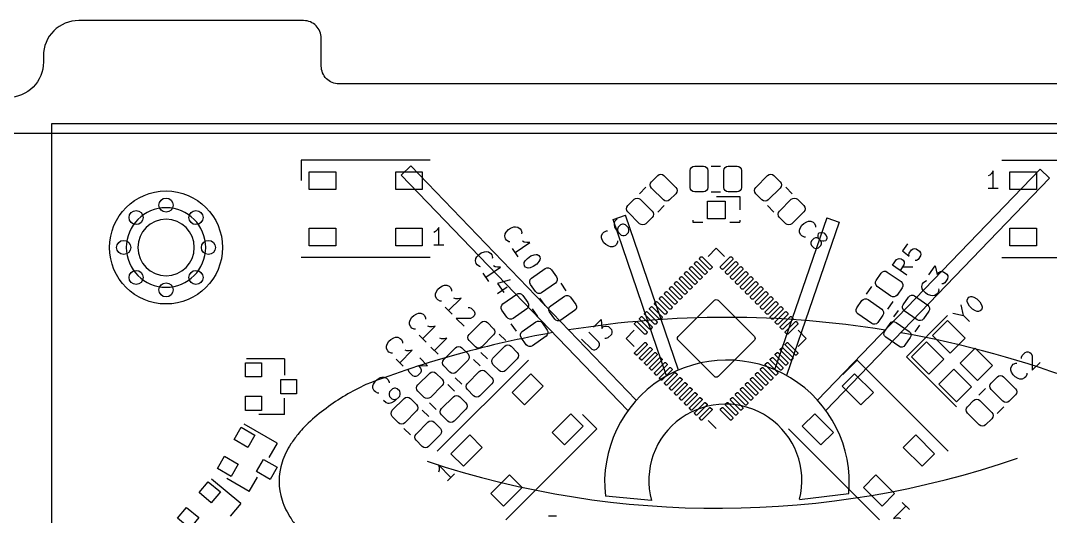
# Model space of a CAD drawing. Header units: millimetres. Extents: x -1 to 306, y -100 to 5.
# Drawn here: x 113 to 171.3, y -23.3 to 4.8 of the extents above; entities that cross this region are included whole.
import ezdxf

# ---------------------------------------------------------------- set-up
doc = ezdxf.new("R2010")
doc.units = ezdxf.units.MM
doc.header["$MEASUREMENT"] = 0
for name, color, linetype, lineweight in [('PCB', 5, 'Continuous', 25), ('Quasar', 2, 'Continuous', 25), ('Top Plate', 3, 'Continuous', 25)]:
    doc.layers.add(name, color=color, linetype=linetype, lineweight=lineweight)

msp = doc.modelspace()

# ---------------------------------------------------------------- linework, layer by layer
msp.add_lwpolyline([(218.397, 0.529), (193.603, 0.529, -0.414214), (191.603, 2.529), (191.603, 2.825, 0.414214), (189.603, 4.825), (180.4, 4.825, 0.414214), (179.4, 3.825), (179.4, 2.243, -0.414214), (178.4, 1.243), (131.039, 1.243, -0.414214), (130.039, 2.243), (130.039, 3.825, 0.414214), (129.039, 4.825), (116.297, 4.825, 0.414214), (114.297, 2.825), (114.297, 2.475, -0.414214), (112.297, 0.475)], format="xyb")
at = {"flags": 128}
msp.add_lwpolyline([(118.995, -8.025, 1), (123.495, -8.025, 1)], format="xyb", close=True, dxfattribs=at)
at = {"layer": 'PCB', "flags": 128}
for points in [[(301.628, -1.564), (25.799, -1.564)], [(136.205, -3.085), (128.905, -3.085)], [(128.905, -3.085), (128.905, -4.235)], [(150.945, -3.67), (150.964, -3.574), (151.018, -3.493), (151.099, -3.439), (151.195, -3.42), (151.695, -3.42), (151.791, -3.439), (151.872, -3.493), (151.926, -3.574), (151.945, -3.67), (151.945, -4.62), (151.926, -4.716), (151.872, -4.797), (151.791, -4.851), (151.695, -4.87), (151.195, -4.87), (151.099, -4.851), (151.018, -4.797), (150.964, -4.716), (150.945, -4.62), (150.945, -3.67)], [(152.134, -3.41), (152.656, -3.41)], [(152.845, -3.67), (152.864, -3.574), (152.918, -3.493), (152.999, -3.439), (153.095, -3.42), (153.595, -3.42), (153.691, -3.439), (153.772, -3.493), (153.826, -3.574), (153.845, -3.67), (153.845, -4.62), (153.826, -4.716), (153.772, -4.797), (153.691, -4.851), (153.595, -4.87), (153.095, -4.87), (152.999, -4.851), (152.918, -4.797), (152.864, -4.716), (152.845, -4.62), (152.845, -3.67)], [(168.605, -3.085), (175.905, -3.085)], [(130.855, -3.735), (130.855, -4.735), (129.355, -4.735), (129.355, -3.735), (130.855, -3.735)], [(135.755, -3.735), (135.755, -4.735), (134.255, -4.735), (134.255, -3.735), (135.755, -3.735)], [(150.126, -4.626), (150.18, -4.707), (150.199, -4.802), (150.18, -4.898), (150.126, -4.979), (149.773, -5.333), (149.692, -5.387), (149.596, -5.406), (149.5, -5.387), (149.419, -5.333), (148.747, -4.661), (148.693, -4.58), (148.674, -4.484), (148.693, -4.388), (148.747, -4.307), (149.101, -3.954), (149.182, -3.9), (149.278, -3.881), (149.373, -3.9), (149.454, -3.954), (150.126, -4.626)], [(155.326, -3.954), (155.407, -3.9), (155.502, -3.881), (155.598, -3.9), (155.679, -3.954), (156.033, -4.307), (156.087, -4.388), (156.106, -4.484), (156.087, -4.58), (156.033, -4.661), (155.361, -5.333), (155.28, -5.387), (155.184, -5.406), (155.088, -5.387), (155.007, -5.333), (154.654, -4.979), (154.6, -4.898), (154.581, -4.802), (154.6, -4.707), (154.654, -4.626), (155.326, -3.954)], [(168.105, -4.687), (168.105, -3.687), (168.01, -3.83), (167.915, -3.925), (167.819, -3.973)], [(169.055, -4.735), (169.055, -3.735), (170.555, -3.735), (170.555, -4.735), (169.055, -4.735)], [(148.43, -4.611), (148.061, -4.98)], [(156.35, -4.611), (156.719, -4.98)], [(148.783, -5.969), (148.837, -6.05), (148.856, -6.146), (148.837, -6.242), (148.783, -6.323), (148.429, -6.676), (148.348, -6.73), (148.252, -6.749), (148.157, -6.73), (148.076, -6.676), (147.404, -6.004), (147.35, -5.923), (147.331, -5.828), (147.35, -5.732), (147.404, -5.651), (147.757, -5.297), (147.838, -5.243), (147.934, -5.224), (148.03, -5.243), (148.111, -5.297), (148.783, -5.969)], [(152.134, -4.88), (152.656, -4.88)], [(152.425, -5.135), (153.755, -5.135)], [(153.755, -5.135), (153.755, -5.895)], [(156.669, -5.297), (156.75, -5.243), (156.846, -5.224), (156.942, -5.243), (157.023, -5.297), (157.376, -5.651), (157.43, -5.732), (157.449, -5.828), (157.43, -5.923), (157.376, -6.004), (156.704, -6.676), (156.623, -6.73), (156.528, -6.749), (156.432, -6.73), (156.351, -6.676), (155.997, -6.323), (155.943, -6.242), (155.924, -6.146), (155.943, -6.05), (155.997, -5.969), (156.669, -5.297)], [(168.391, -4.687), (167.819, -4.687)], [(149.469, -5.65), (149.1, -6.019)], [(151.925, -6.395), (151.925, -5.395), (152.925, -5.395), (152.925, -6.395), (151.925, -6.395)], [(155.311, -5.65), (155.68, -6.019)], [(146.796, -6.41), (146.661, -6.544), (146.628, -6.645), (146.628, -6.713), (146.661, -6.881), (146.762, -7.049), (147.032, -7.319), (147.133, -7.352), (147.2, -7.352), (147.301, -7.319), (147.436, -7.184), (147.469, -7.083), (147.469, -7.016), (147.436, -6.915), (147.267, -6.746), (147.166, -6.713), (147.099, -6.713), (146.998, -6.746), (146.863, -6.881), (146.83, -6.982), (146.83, -7.049), (146.863, -7.15)], [(130.855, -6.935), (130.855, -7.935), (129.355, -7.935), (129.355, -6.935), (130.855, -6.935)], [(135.755, -6.935), (135.755, -7.935), (134.255, -7.935), (134.255, -6.935), (135.755, -6.935)], [(136.705, -7.887), (136.705, -6.887), (136.61, -7.03), (136.515, -7.125), (136.419, -7.173)], [(140.724, -7.713), (140.657, -7.702), (140.536, -7.612), (140.482, -7.534), (140.439, -7.389), (140.462, -7.257), (140.513, -7.163), (140.642, -7.015), (140.759, -6.933), (140.942, -6.863), (141.047, -6.847), (141.18, -6.871), (141.301, -6.96), (141.356, -7.038), (141.399, -7.183), (141.387, -7.249)], [(151.095, -6.47), (151.095, -6.59)], [(151.095, -6.59), (151.665, -6.59)], [(153.185, -6.59), (153.755, -6.59)], [(153.755, -6.47), (153.755, -6.59)], [(157.475, -7.44), (157.407, -7.44), (157.273, -7.372), (157.205, -7.305), (157.138, -7.17), (157.138, -7.036), (157.172, -6.935), (157.273, -6.766), (157.374, -6.665), (157.542, -6.564), (157.643, -6.531), (157.778, -6.531), (157.912, -6.598), (157.98, -6.665), (158.047, -6.8), (158.047, -6.867)], [(169.055, -7.935), (169.055, -6.935), (170.555, -6.935), (170.555, -7.935), (169.055, -7.935)], [(146.83, -7.655), (146.83, -7.723), (146.762, -7.857), (146.695, -7.925), (146.56, -7.992), (146.426, -7.992), (146.325, -7.958), (146.156, -7.857), (146.055, -7.756), (145.954, -7.588), (145.921, -7.487), (145.921, -7.352), (145.988, -7.218), (146.055, -7.15), (146.19, -7.083), (146.257, -7.083)], [(158.215, -7.507), (158.182, -7.406), (158.182, -7.339), (158.215, -7.238), (158.249, -7.204), (158.35, -7.17), (158.417, -7.17), (158.518, -7.204), (158.653, -7.339), (158.687, -7.44), (158.687, -7.507), (158.653, -7.608), (158.619, -7.642), (158.518, -7.675), (158.451, -7.675), (158.35, -7.642), (158.215, -7.507), (158.114, -7.473), (158.047, -7.473), (157.946, -7.507), (157.811, -7.642), (157.778, -7.743), (157.778, -7.81), (157.811, -7.911), (157.946, -8.046), (158.047, -8.079), (158.114, -8.079), (158.215, -8.046), (158.35, -7.911), (158.384, -7.81), (158.384, -7.743), (158.35, -7.642)], [(136.991, -7.887), (136.419, -7.887)], [(141.192, -8.548), (140.864, -8.08)], [(141.028, -8.314), (141.847, -7.74), (141.676, -7.744), (141.543, -7.721), (141.449, -7.67)], [(152.415, -8.068), (151.955, -8.528)], [(152.875, -8.528), (152.415, -8.068)], [(163.25, -7.816), (162.977, -8.206), (163.339, -8.518), (163.328, -8.452), (163.343, -8.347), (163.48, -8.152), (163.574, -8.101), (163.64, -8.089), (163.745, -8.105), (163.94, -8.242), (163.991, -8.335), (164.003, -8.402), (163.987, -8.507), (163.85, -8.702), (163.757, -8.753), (163.69, -8.764)], [(136.205, -8.585), (128.905, -8.585)], [(139.064, -9.113), (138.997, -9.102), (138.876, -9.012), (138.822, -8.934), (138.779, -8.789), (138.802, -8.657), (138.853, -8.563), (138.982, -8.415), (139.099, -8.333), (139.282, -8.263), (139.387, -8.247), (139.52, -8.271), (139.641, -8.36), (139.696, -8.438), (139.739, -8.583), (139.727, -8.649)], [(142.366, -8.482), (142.421, -8.56), (142.436, -8.665), (142.425, -8.731), (142.374, -8.825), (142.245, -8.973), (142.05, -9.11), (141.867, -9.18), (141.762, -9.196), (141.695, -9.184), (141.602, -9.133), (141.547, -9.055), (141.531, -8.95), (141.543, -8.883), (141.594, -8.79), (141.723, -8.642), (141.918, -8.505), (142.101, -8.435), (142.206, -8.419), (142.273, -8.431), (142.366, -8.482)], [(152.097, -9.249), (152.081, -9.26), (152.061, -9.264), (152.042, -9.26), (152.026, -9.249), (151.478, -8.701), (151.467, -8.685), (151.463, -8.666), (151.467, -8.646), (151.478, -8.63), (151.549, -8.56), (151.565, -8.549), (151.584, -8.545), (151.603, -8.549), (151.62, -8.56), (152.168, -9.108), (152.178, -9.124), (152.182, -9.143), (152.178, -9.162), (152.168, -9.178), (152.097, -9.249)], [(152.804, -9.249), (152.788, -9.26), (152.769, -9.264), (152.749, -9.26), (152.733, -9.249), (152.662, -9.178), (152.652, -9.162), (152.648, -9.143), (152.652, -9.124), (152.662, -9.108), (153.21, -8.56), (153.227, -8.549), (153.246, -8.545), (153.265, -8.549), (153.281, -8.56), (153.352, -8.63), (153.363, -8.646), (153.367, -8.666), (153.363, -8.685), (153.352, -8.701), (152.804, -9.249)], [(163.222, -9.599), (162.403, -9.026), (162.622, -8.713), (162.715, -8.663), (162.782, -8.651), (162.887, -8.667), (163.004, -8.749), (163.055, -8.842), (163.066, -8.909), (163.051, -9.014), (162.832, -9.326)], [(168.605, -8.585), (175.905, -8.585)], [(139.368, -9.714), (140.187, -9.14), (140.016, -9.144), (139.883, -9.121), (139.789, -9.07)], [(142.523, -10.587), (142.433, -10.626), (142.336, -10.628), (142.245, -10.593), (142.175, -10.526), (141.888, -10.116), (141.848, -10.027), (141.846, -9.929), (141.882, -9.838), (141.949, -9.768), (142.727, -9.223), (142.817, -9.184), (142.914, -9.182), (143.005, -9.217), (143.075, -9.284), (143.362, -9.694), (143.402, -9.783), (143.404, -9.881), (143.368, -9.972), (143.301, -10.042), (142.523, -10.587)], [(151.531, -9.815), (151.515, -9.826), (151.496, -9.829), (151.477, -9.826), (151.46, -9.815), (150.912, -9.267), (150.902, -9.25), (150.898, -9.231), (150.902, -9.212), (150.912, -9.196), (150.983, -9.125), (150.999, -9.114), (151.018, -9.111), (151.038, -9.114), (151.054, -9.125), (151.602, -9.673), (151.613, -9.689), (151.616, -9.709), (151.613, -9.728), (151.602, -9.744), (151.531, -9.815)], [(151.814, -9.532), (151.798, -9.543), (151.779, -9.546), (151.759, -9.543), (151.743, -9.532), (151.195, -8.984), (151.184, -8.968), (151.181, -8.948), (151.184, -8.929), (151.195, -8.913), (151.266, -8.842), (151.282, -8.832), (151.301, -8.828), (151.32, -8.832), (151.337, -8.842), (151.885, -9.39), (151.896, -9.407), (151.899, -9.426), (151.896, -9.445), (151.885, -9.461), (151.814, -9.532)], [(153.087, -9.532), (153.071, -9.543), (153.051, -9.546), (153.032, -9.543), (153.016, -9.532), (152.945, -9.461), (152.934, -9.445), (152.931, -9.426), (152.934, -9.407), (152.945, -9.39), (153.493, -8.842), (153.51, -8.832), (153.529, -8.828), (153.548, -8.832), (153.564, -8.842), (153.635, -8.913), (153.646, -8.929), (153.649, -8.948), (153.646, -8.968), (153.635, -8.984), (153.087, -9.532)], [(153.37, -9.815), (153.353, -9.826), (153.334, -9.829), (153.315, -9.826), (153.299, -9.815), (153.228, -9.744), (153.217, -9.728), (153.214, -9.709), (153.217, -9.689), (153.228, -9.673), (153.776, -9.125), (153.792, -9.114), (153.812, -9.111), (153.831, -9.114), (153.847, -9.125), (153.918, -9.196), (153.928, -9.212), (153.932, -9.231), (153.928, -9.25), (153.918, -9.267), (153.37, -9.815)], [(163.55, -9.131), (162.969, -9.131)], [(164.462, -9.574), (164.817, -9.067), (164.938, -9.559), (165.02, -9.442), (165.114, -9.391), (165.18, -9.379), (165.285, -9.395), (165.48, -9.532), (165.531, -9.625), (165.543, -9.692), (165.527, -9.797), (165.363, -10.031), (165.269, -10.082), (165.203, -10.093)], [(139.532, -9.948), (139.204, -9.48)], [(140.745, -9.854), (140.024, -10.069), (140.379, -10.576)], [(150.965, -10.38), (150.949, -10.391), (150.93, -10.395), (150.911, -10.391), (150.895, -10.38), (150.347, -9.832), (150.336, -9.816), (150.332, -9.797), (150.336, -9.778), (150.347, -9.762), (150.417, -9.691), (150.434, -9.68), (150.453, -9.676), (150.472, -9.68), (150.488, -9.691), (151.036, -10.239), (151.047, -10.255), (151.051, -10.274), (151.047, -10.293), (151.036, -10.31), (150.965, -10.38)], [(151.248, -10.098), (151.232, -10.108), (151.213, -10.112), (151.194, -10.108), (151.178, -10.098), (150.63, -9.55), (150.619, -9.533), (150.615, -9.514), (150.619, -9.495), (150.63, -9.479), (150.7, -9.408), (150.716, -9.397), (150.736, -9.393), (150.755, -9.397), (150.771, -9.408), (151.319, -9.956), (151.33, -9.972), (151.334, -9.991), (151.33, -10.011), (151.319, -10.027), (151.248, -10.098)], [(153.652, -10.098), (153.636, -10.108), (153.617, -10.112), (153.598, -10.108), (153.582, -10.098), (153.511, -10.027), (153.5, -10.011), (153.496, -9.991), (153.5, -9.972), (153.511, -9.956), (154.059, -9.408), (154.075, -9.397), (154.094, -9.393), (154.114, -9.397), (154.13, -9.408), (154.2, -9.479), (154.211, -9.495), (154.215, -9.514), (154.211, -9.533), (154.2, -9.55), (153.652, -10.098)], [(153.935, -10.38), (153.919, -10.391), (153.9, -10.395), (153.881, -10.391), (153.865, -10.38), (153.794, -10.31), (153.783, -10.293), (153.779, -10.274), (153.783, -10.255), (153.794, -10.239), (154.342, -9.691), (154.358, -9.68), (154.377, -9.676), (154.396, -9.68), (154.413, -9.691), (154.483, -9.762), (154.494, -9.778), (154.498, -9.797), (154.494, -9.816), (154.483, -9.832), (153.935, -10.38)], [(162.886, -9.96), (162.953, -10.03), (162.989, -10.121), (162.986, -10.219), (162.947, -10.308), (162.66, -10.717), (162.59, -10.785), (162.499, -10.82), (162.401, -10.818), (162.312, -10.779), (161.534, -10.234), (161.467, -10.163), (161.431, -10.073), (161.433, -9.975), (161.473, -9.886), (161.759, -9.476), (161.83, -9.409), (161.921, -9.373), (162.018, -9.375), (162.108, -9.415), (162.886, -9.96)], [(165.012, -10.366), (165.024, -10.433), (164.981, -10.577), (164.926, -10.655), (164.805, -10.745), (164.673, -10.768), (164.567, -10.753), (164.384, -10.682), (164.267, -10.6), (164.138, -10.452), (164.087, -10.358), (164.064, -10.226), (164.107, -10.081), (164.162, -10.003), (164.283, -9.914), (164.349, -9.902)], [(136.848, -11.063), (136.781, -11.063), (136.646, -10.996), (136.579, -10.928), (136.511, -10.794), (136.511, -10.659), (136.545, -10.558), (136.646, -10.39), (136.747, -10.289), (136.915, -10.188), (137.016, -10.154), (137.151, -10.154), (137.286, -10.221), (137.353, -10.289), (137.42, -10.423), (137.42, -10.491)], [(140.57, -10.268), (140.024, -10.65)], [(143.922, -10.476), (143.622, -10.048)], [(150.4, -10.946), (150.384, -10.957), (150.364, -10.961), (150.345, -10.957), (150.329, -10.946), (149.781, -10.398), (149.77, -10.382), (149.766, -10.363), (149.77, -10.344), (149.781, -10.327), (149.852, -10.257), (149.868, -10.246), (149.887, -10.242), (149.906, -10.246), (149.922, -10.257), (150.47, -10.805), (150.481, -10.821), (150.485, -10.84), (150.481, -10.859), (150.47, -10.875), (150.4, -10.946)], [(150.683, -10.663), (150.666, -10.674), (150.647, -10.678), (150.628, -10.674), (150.612, -10.663), (150.064, -10.115), (150.053, -10.099), (150.049, -10.08), (150.053, -10.061), (150.064, -10.044), (150.135, -9.974), (150.151, -9.963), (150.17, -9.959), (150.189, -9.963), (150.205, -9.974), (150.753, -10.522), (150.764, -10.538), (150.768, -10.557), (150.764, -10.576), (150.753, -10.592), (150.683, -10.663)], [(154.218, -10.663), (154.202, -10.674), (154.183, -10.678), (154.164, -10.674), (154.147, -10.663), (154.077, -10.592), (154.066, -10.576), (154.062, -10.557), (154.066, -10.538), (154.077, -10.522), (154.625, -9.974), (154.641, -9.963), (154.66, -9.959), (154.679, -9.963), (154.695, -9.974), (154.766, -10.044), (154.777, -10.061), (154.781, -10.08), (154.777, -10.099), (154.766, -10.115), (154.218, -10.663)], [(154.501, -10.946), (154.485, -10.957), (154.466, -10.961), (154.446, -10.957), (154.43, -10.946), (154.36, -10.875), (154.349, -10.859), (154.345, -10.84), (154.349, -10.821), (154.36, -10.805), (154.908, -10.257), (154.924, -10.246), (154.943, -10.242), (154.962, -10.246), (154.978, -10.257), (155.049, -10.327), (155.06, -10.344), (155.064, -10.363), (155.06, -10.382), (155.049, -10.398), (154.501, -10.946)], [(161.213, -10.239), (160.913, -10.667)], [(137.252, -11.602), (137.959, -10.895), (137.791, -10.928), (137.656, -10.928), (137.555, -10.895)], [(140.908, -12.039), (140.819, -12.078), (140.721, -12.08), (140.63, -12.045), (140.56, -11.977), (140.273, -11.568), (140.234, -11.479), (140.231, -11.381), (140.267, -11.29), (140.334, -11.22), (141.112, -10.675), (141.202, -10.635), (141.299, -10.633), (141.39, -10.669), (141.461, -10.736), (141.747, -11.146), (141.787, -11.235), (141.789, -11.333), (141.753, -11.423), (141.686, -11.494), (140.908, -12.039)], [(142.718, -11.319), (142.418, -10.891)], [(143.612, -12.143), (143.523, -12.183), (143.426, -12.185), (143.335, -12.149), (143.264, -12.082), (142.978, -11.672), (142.938, -11.583), (142.936, -11.486), (142.971, -11.395), (143.039, -11.324), (143.817, -10.779), (143.906, -10.74), (144.004, -10.738), (144.095, -10.773), (144.165, -10.841), (144.452, -11.25), (144.491, -11.34), (144.493, -11.437), (144.458, -11.528), (144.391, -11.599), (143.612, -12.143)], [(149.834, -11.512), (149.818, -11.523), (149.799, -11.526), (149.78, -11.523), (149.763, -11.512), (149.215, -10.964), (149.205, -10.948), (149.201, -10.928), (149.205, -10.909), (149.215, -10.893), (149.286, -10.822), (149.302, -10.811), (149.321, -10.808), (149.341, -10.811), (149.357, -10.822), (149.905, -11.37), (149.916, -11.387), (149.919, -11.406), (149.916, -11.425), (149.905, -11.441), (149.834, -11.512)], [(150.117, -11.229), (150.101, -11.24), (150.082, -11.244), (150.062, -11.24), (150.046, -11.229), (149.498, -10.681), (149.487, -10.665), (149.484, -10.646), (149.487, -10.626), (149.498, -10.61), (149.569, -10.539), (149.585, -10.529), (149.604, -10.525), (149.623, -10.529), (149.64, -10.539), (150.188, -11.087), (150.198, -11.104), (150.202, -11.123), (150.198, -11.142), (150.188, -11.158), (150.117, -11.229)], [(152.517, -15.334), (152.47, -15.366), (152.415, -15.377), (152.36, -15.366), (152.313, -15.334), (150.254, -13.275), (150.223, -13.229), (150.212, -13.173), (150.223, -13.118), (150.254, -13.072), (152.313, -11.013), (152.36, -10.981), (152.415, -10.97), (152.47, -10.981), (152.517, -11.013), (154.576, -13.072), (154.607, -13.118), (154.618, -13.173), (154.607, -13.229), (154.576, -13.275), (152.517, -15.334)], [(154.784, -11.229), (154.768, -11.24), (154.748, -11.244), (154.729, -11.24), (154.713, -11.229), (154.642, -11.158), (154.632, -11.142), (154.628, -11.123), (154.632, -11.104), (154.642, -11.087), (155.19, -10.539), (155.207, -10.529), (155.226, -10.525), (155.245, -10.529), (155.261, -10.539), (155.332, -10.61), (155.343, -10.626), (155.346, -10.646), (155.343, -10.665), (155.332, -10.681), (154.784, -11.229)], [(155.067, -11.512), (155.05, -11.523), (155.031, -11.526), (155.012, -11.523), (154.996, -11.512), (154.925, -11.441), (154.914, -11.425), (154.911, -11.406), (154.914, -11.387), (154.925, -11.37), (155.473, -10.822), (155.489, -10.811), (155.509, -10.808), (155.528, -10.811), (155.544, -10.822), (155.615, -10.893), (155.625, -10.909), (155.629, -10.928), (155.625, -10.948), (155.615, -10.964), (155.067, -11.512)], [(161.796, -11.516), (161.863, -11.587), (161.899, -11.677), (161.897, -11.775), (161.857, -11.864), (161.571, -12.274), (161.5, -12.341), (161.409, -12.377), (161.312, -12.375), (161.222, -12.335), (160.444, -11.79), (160.377, -11.72), (160.341, -11.629), (160.344, -11.531), (160.383, -11.442), (160.67, -11.033), (160.74, -10.965), (160.831, -10.93), (160.929, -10.932), (161.018, -10.971), (161.796, -11.516)], [(162.417, -11.083), (162.117, -11.511)], [(163.069, -11.612), (163.002, -11.541), (162.966, -11.45), (162.969, -11.353), (163.008, -11.264), (163.309, -10.834), (163.379, -10.766), (163.47, -10.731), (163.568, -10.733), (163.657, -10.772), (164.394, -11.288), (164.462, -11.359), (164.497, -11.45), (164.495, -11.547), (164.456, -11.637), (164.155, -12.067), (164.084, -12.134), (163.993, -12.169), (163.896, -12.167), (163.806, -12.128), (163.069, -11.612)], [(166.667, -10.908), (166.734, -10.841), (166.836, -10.807), (166.903, -10.807), (167.004, -10.841), (167.172, -10.942), (167.341, -11.11), (167.442, -11.279), (167.475, -11.38), (167.475, -11.447), (167.442, -11.548), (167.374, -11.616), (167.273, -11.649), (167.206, -11.649), (167.105, -11.616), (166.937, -11.514), (166.768, -11.346), (166.667, -11.178), (166.633, -11.077), (166.633, -11.009), (166.667, -10.908)], [(137.454, -11.804), (137.05, -11.4)], [(138.363, -11.433), (138.43, -11.433), (138.531, -11.467), (138.7, -11.635), (138.734, -11.736), (138.734, -11.804), (138.7, -11.905), (138.632, -11.972), (138.498, -12.039), (137.69, -12.039), (138.127, -12.477)], [(142.307, -11.927), (142.007, -11.499)], [(148.986, -12.36), (148.969, -12.371), (148.95, -12.375), (148.931, -12.371), (148.915, -12.36), (148.367, -11.812), (148.356, -11.796), (148.352, -11.777), (148.356, -11.758), (148.367, -11.742), (148.438, -11.671), (148.454, -11.66), (148.473, -11.656), (148.492, -11.66), (148.508, -11.671), (149.056, -12.219), (149.067, -12.235), (149.071, -12.254), (149.067, -12.273), (149.056, -12.29), (148.986, -12.36)], [(149.268, -12.077), (149.252, -12.088), (149.233, -12.092), (149.214, -12.088), (149.198, -12.077), (148.65, -11.529), (148.639, -11.513), (148.635, -11.494), (148.639, -11.475), (148.65, -11.459), (148.72, -11.388), (148.737, -11.377), (148.756, -11.373), (148.775, -11.377), (148.791, -11.388), (149.339, -11.936), (149.35, -11.952), (149.354, -11.971), (149.35, -11.99), (149.339, -12.007), (149.268, -12.077)], [(149.551, -11.795), (149.535, -11.805), (149.516, -11.809), (149.497, -11.805), (149.481, -11.795), (148.932, -11.247), (148.922, -11.23), (148.918, -11.211), (148.922, -11.192), (148.932, -11.176), (149.003, -11.105), (149.019, -11.094), (149.039, -11.091), (149.058, -11.094), (149.074, -11.105), (149.622, -11.653), (149.633, -11.669), (149.637, -11.689), (149.633, -11.708), (149.622, -11.724), (149.551, -11.795)], [(155.349, -11.795), (155.333, -11.805), (155.314, -11.809), (155.295, -11.805), (155.279, -11.795), (155.208, -11.724), (155.197, -11.708), (155.193, -11.689), (155.197, -11.669), (155.208, -11.653), (155.756, -11.105), (155.772, -11.094), (155.791, -11.091), (155.811, -11.094), (155.827, -11.105), (155.898, -11.176), (155.908, -11.192), (155.912, -11.211), (155.908, -11.23), (155.898, -11.247), (155.349, -11.795)], [(155.632, -12.077), (155.616, -12.088), (155.597, -12.092), (155.578, -12.088), (155.562, -12.077), (155.491, -12.007), (155.48, -11.99), (155.476, -11.971), (155.48, -11.952), (155.491, -11.936), (156.039, -11.388), (156.055, -11.377), (156.074, -11.373), (156.093, -11.377), (156.11, -11.388), (156.18, -11.459), (156.191, -11.475), (156.195, -11.494), (156.191, -11.513), (156.18, -11.529), (155.632, -12.077)], [(155.915, -12.36), (155.899, -12.371), (155.88, -12.375), (155.861, -12.371), (155.844, -12.36), (155.774, -12.29), (155.763, -12.273), (155.759, -12.254), (155.763, -12.235), (155.774, -12.219), (156.322, -11.671), (156.338, -11.66), (156.357, -11.656), (156.376, -11.66), (156.392, -11.671), (156.463, -11.742), (156.474, -11.758), (156.478, -11.777), (156.474, -11.796), (156.463, -11.812), (155.915, -12.36)], [(162.476, -11.962), (162.737, -11.59)], [(165.825, -11.75), (166.431, -11.885), (166.297, -11.279)], [(135.378, -12.653), (135.311, -12.653), (135.176, -12.586), (135.109, -12.518), (135.041, -12.384), (135.041, -12.249), (135.075, -12.148), (135.176, -11.98), (135.277, -11.879), (135.445, -11.778), (135.546, -11.744), (135.681, -11.744), (135.816, -11.811), (135.883, -11.879), (135.95, -12.013), (135.95, -12.081)], [(139.131, -13.653), (139.05, -13.707), (138.954, -13.726), (138.858, -13.707), (138.777, -13.653), (138.424, -13.299), (138.37, -13.218), (138.351, -13.122), (138.37, -13.027), (138.424, -12.946), (139.096, -12.274), (139.177, -12.22), (139.272, -12.201), (139.368, -12.22), (139.449, -12.274), (139.803, -12.627), (139.857, -12.708), (139.876, -12.804), (139.857, -12.9), (139.803, -12.981), (139.131, -13.653)], [(141.998, -13.595), (141.908, -13.635), (141.811, -13.637), (141.72, -13.601), (141.649, -13.534), (141.363, -13.124), (141.323, -13.035), (141.321, -12.937), (141.357, -12.847), (141.424, -12.776), (142.202, -12.231), (142.291, -12.192), (142.389, -12.19), (142.48, -12.225), (142.55, -12.293), (142.837, -12.702), (142.876, -12.791), (142.879, -12.889), (142.843, -12.98), (142.776, -13.05), (141.998, -13.595)], [(145.462, -12.543), (145.9, -12.105), (145.934, -12.61), (146.035, -12.509), (146.136, -12.476), (146.203, -12.476), (146.304, -12.509), (146.473, -12.678), (146.506, -12.779), (146.506, -12.846), (146.473, -12.947), (146.271, -13.149), (146.17, -13.183), (146.102, -13.183)], [(148.42, -12.926), (148.404, -12.937), (148.384, -12.941), (148.365, -12.937), (148.349, -12.926), (147.801, -12.378), (147.79, -12.362), (147.786, -12.343), (147.79, -12.323), (147.801, -12.307), (147.872, -12.237), (147.888, -12.226), (147.907, -12.222), (147.926, -12.226), (147.943, -12.237), (148.491, -12.785), (148.501, -12.801), (148.505, -12.82), (148.501, -12.839), (148.491, -12.855), (148.42, -12.926)], [(148.703, -12.643), (148.686, -12.654), (148.667, -12.658), (148.648, -12.654), (148.632, -12.643), (148.084, -12.095), (148.073, -12.079), (148.069, -12.06), (148.073, -12.041), (148.084, -12.024), (148.155, -11.954), (148.171, -11.943), (148.19, -11.939), (148.209, -11.943), (148.225, -11.954), (148.773, -12.502), (148.784, -12.518), (148.788, -12.537), (148.784, -12.556), (148.773, -12.572), (148.703, -12.643)], [(156.198, -12.643), (156.182, -12.654), (156.163, -12.658), (156.144, -12.654), (156.127, -12.643), (156.057, -12.572), (156.046, -12.556), (156.042, -12.537), (156.046, -12.518), (156.057, -12.502), (156.605, -11.954), (156.621, -11.943), (156.64, -11.939), (156.659, -11.943), (156.675, -11.954), (156.746, -12.024), (156.757, -12.041), (156.761, -12.06), (156.757, -12.079), (156.746, -12.095), (156.198, -12.643)], [(156.481, -12.926), (156.465, -12.937), (156.446, -12.941), (156.426, -12.937), (156.41, -12.926), (156.339, -12.855), (156.329, -12.839), (156.325, -12.82), (156.329, -12.801), (156.339, -12.785), (156.887, -12.237), (156.904, -12.226), (156.923, -12.222), (156.942, -12.226), (156.958, -12.237), (157.029, -12.307), (157.04, -12.323), (157.044, -12.343), (157.04, -12.362), (157.029, -12.378), (156.481, -12.926)], [(162.022, -13.107), (161.955, -13.036), (161.92, -12.945), (161.922, -12.848), (161.961, -12.759), (162.262, -12.328), (162.333, -12.261), (162.424, -12.226), (162.521, -12.228), (162.61, -12.267), (163.348, -12.783), (163.415, -12.854), (163.45, -12.945), (163.448, -13.042), (163.409, -13.131), (163.108, -13.562), (163.037, -13.629), (162.946, -13.664), (162.849, -13.662), (162.76, -13.623), (162.022, -13.107)], [(165.524, -11.883), (163.191, -14.216)], [(164.676, -13.014), (165.524, -12.166), (166.514, -13.156), (165.666, -14.004), (164.676, -13.014)], [(166.431, -11.885), (166.768, -12.222)], [(135.782, -13.192), (136.489, -12.485), (136.321, -12.518), (136.186, -12.518), (136.085, -12.485)], [(141.103, -12.771), (140.803, -12.343)], [(144.789, -13.217), (145.361, -13.789), (145.462, -13.823), (145.53, -13.823), (145.631, -13.789), (145.766, -13.654), (145.799, -13.553), (145.799, -13.486), (145.766, -13.385), (145.193, -12.812)], [(147.31, -13.173), (147.769, -12.714)], [(157.061, -12.714), (157.52, -13.173)], [(163.68, -12.805), (163.941, -12.433)], [(134.078, -14.013), (134.011, -14.013), (133.876, -13.946), (133.809, -13.878), (133.741, -13.744), (133.741, -13.609), (133.775, -13.508), (133.876, -13.34), (133.977, -13.239), (134.145, -13.138), (134.246, -13.104), (134.381, -13.104), (134.516, -13.171), (134.583, -13.239), (134.65, -13.373), (134.65, -13.441)], [(135.984, -13.394), (135.58, -12.99)], [(136.455, -13.865), (137.162, -13.158), (136.994, -13.192), (136.859, -13.192), (136.758, -13.158)], [(140.489, -13.3), (140.12, -12.931)], [(147.769, -13.633), (147.31, -13.173)], [(147.943, -14.11), (147.926, -14.121), (147.907, -14.125), (147.888, -14.121), (147.872, -14.11), (147.801, -14.04), (147.79, -14.023), (147.786, -14.004), (147.79, -13.985), (147.801, -13.969), (148.349, -13.421), (148.365, -13.41), (148.384, -13.406), (148.404, -13.41), (148.42, -13.421), (148.491, -13.492), (148.501, -13.508), (148.505, -13.527), (148.501, -13.546), (148.491, -13.562), (147.943, -14.11)], [(156.958, -14.11), (156.942, -14.121), (156.923, -14.125), (156.904, -14.121), (156.887, -14.11), (156.339, -13.562), (156.329, -13.546), (156.325, -13.527), (156.329, -13.508), (156.339, -13.492), (156.41, -13.421), (156.426, -13.41), (156.446, -13.406), (156.465, -13.41), (156.481, -13.421), (157.029, -13.969), (157.04, -13.985), (157.044, -14.004), (157.04, -14.023), (157.029, -14.04), (156.958, -14.11)], [(157.52, -13.173), (157.061, -13.633)], [(163.474, -14.216), (164.322, -13.368), (165.312, -14.358), (164.464, -15.206), (163.474, -14.216)], [(134.482, -14.552), (135.189, -13.845), (135.021, -13.878), (134.886, -13.878), (134.785, -13.845)], [(136.657, -14.067), (136.253, -13.663)], [(137.681, -15.083), (137.6, -15.137), (137.504, -15.156), (137.408, -15.137), (137.327, -15.083), (136.974, -14.729), (136.92, -14.648), (136.901, -14.552), (136.92, -14.457), (136.974, -14.376), (137.646, -13.704), (137.727, -13.65), (137.822, -13.631), (137.918, -13.65), (137.999, -13.704), (138.353, -14.057), (138.407, -14.138), (138.426, -14.234), (138.407, -14.33), (138.353, -14.411), (137.681, -15.083)], [(139.45, -14.339), (139.081, -13.97)], [(140.474, -14.996), (140.393, -15.05), (140.298, -15.069), (140.202, -15.05), (140.121, -14.996), (139.767, -14.643), (139.713, -14.562), (139.694, -14.466), (139.713, -14.37), (139.767, -14.289), (140.439, -13.617), (140.52, -13.563), (140.616, -13.544), (140.712, -13.563), (140.793, -13.617), (141.146, -13.971), (141.2, -14.052), (141.219, -14.148), (141.2, -14.243), (141.146, -14.324), (140.474, -14.996)], [(148.225, -14.393), (148.209, -14.404), (148.19, -14.408), (148.171, -14.404), (148.155, -14.393), (148.084, -14.322), (148.073, -14.306), (148.069, -14.287), (148.073, -14.268), (148.084, -14.252), (148.632, -13.704), (148.648, -13.693), (148.667, -13.689), (148.686, -13.693), (148.703, -13.704), (148.773, -13.774), (148.784, -13.791), (148.788, -13.81), (148.784, -13.829), (148.773, -13.845), (148.225, -14.393)], [(148.508, -14.676), (148.492, -14.687), (148.473, -14.691), (148.454, -14.687), (148.438, -14.676), (148.367, -14.605), (148.356, -14.589), (148.352, -14.57), (148.356, -14.551), (148.367, -14.535), (148.915, -13.987), (148.931, -13.976), (148.95, -13.972), (148.969, -13.976), (148.986, -13.987), (149.056, -14.057), (149.067, -14.074), (149.071, -14.093), (149.067, -14.112), (149.056, -14.128), (148.508, -14.676)], [(156.392, -14.676), (156.376, -14.687), (156.357, -14.691), (156.338, -14.687), (156.322, -14.676), (155.774, -14.128), (155.763, -14.112), (155.759, -14.093), (155.763, -14.074), (155.774, -14.057), (155.844, -13.987), (155.861, -13.976), (155.88, -13.972), (155.899, -13.976), (155.915, -13.987), (156.463, -14.535), (156.474, -14.551), (156.478, -14.57), (156.474, -14.589), (156.463, -14.605), (156.392, -14.676)], [(156.675, -14.393), (156.659, -14.404), (156.64, -14.408), (156.621, -14.404), (156.605, -14.393), (156.057, -13.845), (156.046, -13.829), (156.042, -13.81), (156.046, -13.791), (156.057, -13.774), (156.127, -13.704), (156.144, -13.693), (156.163, -13.689), (156.182, -13.693), (156.198, -13.704), (156.746, -14.252), (156.757, -14.268), (156.761, -14.287), (156.757, -14.306), (156.746, -14.322), (156.675, -14.393)], [(166.231, -14.57), (167.08, -13.721), (168.07, -14.711), (167.221, -15.56), (166.231, -14.57)], [(169.717, -14.304), (169.717, -14.236), (169.75, -14.135), (169.919, -13.967), (170.02, -13.933), (170.087, -13.933), (170.188, -13.967), (170.255, -14.034), (170.323, -14.169), (170.323, -14.977), (170.76, -14.539)], [(125.745, -15.355), (125.745, -14.555), (126.645, -14.555), (126.645, -15.355), (125.745, -15.355)], [(127.955, -14.325), (125.795, -14.325)], [(127.955, -14.325), (127.955, -15.255)], [(134.684, -14.754), (134.28, -14.35)], [(135.627, -14.282), (136.065, -14.72), (135.559, -14.754), (135.66, -14.855), (135.694, -14.956), (135.694, -15.023), (135.66, -15.124), (135.492, -15.292), (135.391, -15.326), (135.324, -15.326), (135.223, -15.292), (135.021, -15.09), (134.987, -14.989), (134.987, -14.922)], [(136.61, -19.561), (141.771, -14.4)], [(139.039, -14.73), (138.67, -14.361)], [(148.791, -14.959), (148.775, -14.97), (148.756, -14.974), (148.737, -14.97), (148.72, -14.959), (148.65, -14.888), (148.639, -14.872), (148.635, -14.853), (148.639, -14.834), (148.65, -14.817), (149.198, -14.269), (149.214, -14.259), (149.233, -14.255), (149.252, -14.259), (149.268, -14.269), (149.339, -14.34), (149.35, -14.356), (149.354, -14.376), (149.35, -14.395), (149.339, -14.411), (148.791, -14.959)], [(149.074, -15.242), (149.058, -15.253), (149.039, -15.256), (149.019, -15.253), (149.003, -15.242), (148.932, -15.171), (148.922, -15.155), (148.918, -15.136), (148.922, -15.117), (148.932, -15.1), (149.481, -14.552), (149.497, -14.541), (149.516, -14.538), (149.535, -14.541), (149.551, -14.552), (149.622, -14.623), (149.633, -14.639), (149.637, -14.658), (149.633, -14.677), (149.622, -14.694), (149.074, -15.242)], [(155.827, -15.242), (155.811, -15.253), (155.791, -15.256), (155.772, -15.253), (155.756, -15.242), (155.208, -14.694), (155.197, -14.677), (155.193, -14.658), (155.197, -14.639), (155.208, -14.623), (155.279, -14.552), (155.295, -14.541), (155.314, -14.538), (155.333, -14.541), (155.349, -14.552), (155.898, -15.1), (155.908, -15.117), (155.912, -15.136), (155.908, -15.155), (155.898, -15.171), (155.827, -15.242)], [(156.11, -14.959), (156.093, -14.97), (156.074, -14.974), (156.055, -14.97), (156.039, -14.959), (155.491, -14.411), (155.48, -14.395), (155.476, -14.376), (155.48, -14.356), (155.491, -14.34), (155.562, -14.269), (155.578, -14.259), (155.597, -14.255), (155.616, -14.259), (155.632, -14.269), (156.18, -14.817), (156.191, -14.834), (156.195, -14.853), (156.191, -14.872), (156.18, -14.888), (156.11, -14.959)], [(160.399, -14.4), (159.585, -15.213)], [(165.56, -19.561), (160.399, -14.4)], [(163.191, -14.216), (166.019, -17.045)], [(170.02, -15.145), (170.02, -15.213), (169.952, -15.347), (169.885, -15.415), (169.75, -15.482), (169.616, -15.482), (169.515, -15.448), (169.346, -15.347), (169.245, -15.246), (169.144, -15.078), (169.111, -14.977), (169.111, -14.842), (169.178, -14.708), (169.245, -14.64), (169.38, -14.573), (169.447, -14.573)], [(136.221, -16.513), (136.14, -16.567), (136.044, -16.586), (135.948, -16.567), (135.867, -16.513), (135.514, -16.159), (135.46, -16.078), (135.441, -15.982), (135.46, -15.887), (135.514, -15.806), (136.186, -15.134), (136.267, -15.08), (136.362, -15.061), (136.458, -15.08), (136.539, -15.134), (136.893, -15.487), (136.947, -15.568), (136.966, -15.664), (136.947, -15.76), (136.893, -15.841), (136.221, -16.513)], [(139.024, -16.426), (138.943, -16.48), (138.848, -16.499), (138.752, -16.48), (138.671, -16.426), (138.317, -16.073), (138.263, -15.992), (138.244, -15.896), (138.263, -15.8), (138.317, -15.719), (138.989, -15.047), (139.07, -14.993), (139.166, -14.974), (139.262, -14.993), (139.343, -15.047), (139.696, -15.401), (139.75, -15.482), (139.769, -15.578), (139.75, -15.673), (139.696, -15.754), (139.024, -16.426)], [(149.357, -15.525), (149.341, -15.535), (149.321, -15.539), (149.302, -15.535), (149.286, -15.525), (149.215, -15.454), (149.205, -15.438), (149.201, -15.419), (149.205, -15.399), (149.215, -15.383), (149.763, -14.835), (149.78, -14.824), (149.799, -14.82), (149.818, -14.824), (149.834, -14.835), (149.905, -14.906), (149.916, -14.922), (149.919, -14.941), (149.916, -14.96), (149.905, -14.977), (149.357, -15.525)], [(149.64, -15.807), (149.623, -15.818), (149.604, -15.822), (149.585, -15.818), (149.569, -15.807), (149.498, -15.737), (149.487, -15.72), (149.484, -15.701), (149.487, -15.682), (149.498, -15.666), (150.046, -15.118), (150.062, -15.107), (150.082, -15.103), (150.101, -15.107), (150.117, -15.118), (150.188, -15.189), (150.198, -15.205), (150.202, -15.224), (150.198, -15.243), (150.188, -15.259), (149.64, -15.807)], [(155.261, -15.807), (155.245, -15.818), (155.226, -15.822), (155.207, -15.818), (155.19, -15.807), (154.642, -15.259), (154.632, -15.243), (154.628, -15.224), (154.632, -15.205), (154.642, -15.189), (154.713, -15.118), (154.729, -15.107), (154.748, -15.103), (154.768, -15.107), (154.784, -15.118), (155.332, -15.666), (155.343, -15.682), (155.346, -15.701), (155.343, -15.72), (155.332, -15.737), (155.261, -15.807)], [(155.544, -15.525), (155.528, -15.535), (155.509, -15.539), (155.489, -15.535), (155.473, -15.525), (154.925, -14.977), (154.914, -14.96), (154.911, -14.941), (154.914, -14.922), (154.925, -14.906), (154.996, -14.835), (155.012, -14.824), (155.031, -14.82), (155.05, -14.824), (155.067, -14.835), (155.615, -15.383), (155.625, -15.399), (155.629, -15.419), (155.625, -15.438), (155.615, -15.454), (155.544, -15.525)], [(165.029, -15.772), (165.878, -14.923), (166.868, -15.913), (166.019, -16.762), (165.029, -15.772)], [(127.745, -16.305), (127.745, -15.505), (128.645, -15.505), (128.645, -16.305), (127.745, -16.305)], [(133.305, -16.27), (133.237, -16.27), (133.103, -16.202), (133.035, -16.135), (132.968, -16), (132.968, -15.866), (133.002, -15.765), (133.103, -15.596), (133.204, -15.495), (133.372, -15.394), (133.473, -15.361), (133.608, -15.361), (133.742, -15.428), (133.81, -15.495), (133.877, -15.63), (133.877, -15.697)], [(138, -15.769), (137.631, -15.4)], [(141.559, -16.945), (140.852, -16.238), (141.913, -15.177), (142.62, -15.884), (141.559, -16.945)], [(149.922, -16.09), (149.906, -16.101), (149.887, -16.105), (149.868, -16.101), (149.852, -16.09), (149.781, -16.02), (149.77, -16.003), (149.766, -15.984), (149.77, -15.965), (149.781, -15.949), (150.329, -15.401), (150.345, -15.39), (150.364, -15.386), (150.384, -15.39), (150.4, -15.401), (150.47, -15.472), (150.481, -15.488), (150.485, -15.507), (150.481, -15.526), (150.47, -15.542), (149.922, -16.09)], [(150.205, -16.373), (150.189, -16.384), (150.17, -16.388), (150.151, -16.384), (150.135, -16.373), (150.064, -16.302), (150.053, -16.286), (150.049, -16.267), (150.053, -16.248), (150.064, -16.232), (150.612, -15.684), (150.628, -15.673), (150.647, -15.669), (150.666, -15.673), (150.683, -15.684), (150.753, -15.754), (150.764, -15.771), (150.768, -15.79), (150.764, -15.809), (150.753, -15.825), (150.205, -16.373)], [(154.695, -16.373), (154.679, -16.384), (154.66, -16.388), (154.641, -16.384), (154.625, -16.373), (154.077, -15.825), (154.066, -15.809), (154.062, -15.79), (154.066, -15.771), (154.077, -15.754), (154.147, -15.684), (154.164, -15.673), (154.183, -15.669), (154.202, -15.673), (154.218, -15.684), (154.766, -16.232), (154.777, -16.248), (154.781, -16.267), (154.777, -16.286), (154.766, -16.302), (154.695, -16.373)], [(154.978, -16.09), (154.962, -16.101), (154.943, -16.105), (154.924, -16.101), (154.908, -16.09), (154.36, -15.542), (154.349, -15.526), (154.345, -15.507), (154.349, -15.488), (154.36, -15.472), (154.43, -15.401), (154.446, -15.39), (154.466, -15.386), (154.485, -15.39), (154.501, -15.401), (155.049, -15.949), (155.06, -15.965), (155.064, -15.984), (155.06, -16.003), (155.049, -16.02), (154.978, -16.09)], [(161.318, -16.238), (160.611, -16.945), (159.55, -15.884), (160.257, -15.177), (161.318, -16.238)], [(169.366, -16.026), (169.42, -16.107), (169.439, -16.202), (169.42, -16.298), (169.366, -16.379), (169.013, -16.733), (168.932, -16.787), (168.836, -16.806), (168.74, -16.787), (168.659, -16.733), (167.987, -16.061), (167.933, -15.98), (167.914, -15.884), (167.933, -15.788), (167.987, -15.707), (168.341, -15.354), (168.422, -15.3), (168.518, -15.281), (168.613, -15.3), (168.694, -15.354), (169.366, -16.026)], [(133.574, -16.674), (133.709, -16.808), (133.81, -16.842), (133.877, -16.842), (134.045, -16.808), (134.214, -16.707), (134.483, -16.438), (134.517, -16.337), (134.517, -16.27), (134.483, -16.169), (134.348, -16.034), (134.247, -16), (134.18, -16), (134.079, -16.034), (133.911, -16.202), (133.877, -16.303), (133.877, -16.371), (133.911, -16.472), (134.045, -16.606), (134.146, -16.64), (134.214, -16.64), (134.315, -16.606)], [(137.579, -16.16), (137.21, -15.791)], [(150.488, -16.656), (150.472, -16.667), (150.453, -16.671), (150.434, -16.667), (150.417, -16.656), (150.347, -16.585), (150.336, -16.569), (150.332, -16.55), (150.336, -16.531), (150.347, -16.515), (150.895, -15.967), (150.911, -15.956), (150.93, -15.952), (150.949, -15.956), (150.965, -15.967), (151.036, -16.037), (151.047, -16.053), (151.051, -16.073), (151.047, -16.092), (151.036, -16.108), (150.488, -16.656)], [(150.771, -16.939), (150.755, -16.95), (150.736, -16.953), (150.716, -16.95), (150.7, -16.939), (150.63, -16.868), (150.619, -16.852), (150.615, -16.833), (150.619, -16.814), (150.63, -16.797), (151.178, -16.249), (151.194, -16.239), (151.213, -16.235), (151.232, -16.239), (151.248, -16.249), (151.319, -16.32), (151.33, -16.336), (151.334, -16.355), (151.33, -16.375), (151.319, -16.391), (150.771, -16.939)], [(154.13, -16.939), (154.114, -16.95), (154.094, -16.953), (154.075, -16.95), (154.059, -16.939), (153.511, -16.391), (153.5, -16.375), (153.496, -16.355), (153.5, -16.336), (153.511, -16.32), (153.582, -16.249), (153.598, -16.239), (153.617, -16.235), (153.636, -16.239), (153.652, -16.249), (154.2, -16.797), (154.211, -16.814), (154.215, -16.833), (154.211, -16.852), (154.2, -16.868), (154.13, -16.939)], [(154.413, -16.656), (154.396, -16.667), (154.377, -16.671), (154.358, -16.667), (154.342, -16.656), (153.794, -16.108), (153.783, -16.092), (153.779, -16.073), (153.783, -16.053), (153.794, -16.037), (153.865, -15.967), (153.881, -15.956), (153.9, -15.952), (153.919, -15.956), (153.935, -15.967), (154.483, -16.515), (154.494, -16.531), (154.498, -16.55), (154.494, -16.569), (154.483, -16.585), (154.413, -16.656)], [(167.67, -16.011), (167.301, -16.38)], [(125.745, -17.255), (125.745, -16.455), (126.645, -16.455), (126.645, -17.255), (125.745, -17.255)], [(127.955, -17.485), (127.955, -16.555)], [(134.771, -17.953), (134.69, -18.007), (134.594, -18.026), (134.498, -18.007), (134.417, -17.953), (134.064, -17.599), (134.01, -17.518), (133.991, -17.422), (134.01, -17.327), (134.064, -17.246), (134.736, -16.574), (134.817, -16.52), (134.912, -16.501), (135.008, -16.52), (135.089, -16.574), (135.443, -16.927), (135.497, -17.008), (135.516, -17.104), (135.497, -17.2), (135.443, -17.281), (134.771, -17.953)], [(136.54, -17.199), (136.171, -16.83)], [(137.564, -17.856), (137.483, -17.91), (137.388, -17.929), (137.292, -17.91), (137.211, -17.856), (136.857, -17.503), (136.803, -17.422), (136.784, -17.326), (136.803, -17.23), (136.857, -17.149), (137.529, -16.477), (137.61, -16.423), (137.706, -16.404), (137.802, -16.423), (137.883, -16.477), (138.236, -16.831), (138.29, -16.912), (138.309, -17.008), (138.29, -17.103), (138.236, -17.184), (137.564, -17.856)], [(151.054, -17.222), (151.038, -17.232), (151.018, -17.236), (150.999, -17.232), (150.983, -17.222), (150.912, -17.151), (150.902, -17.135), (150.898, -17.116), (150.902, -17.096), (150.912, -17.08), (151.46, -16.532), (151.477, -16.521), (151.496, -16.518), (151.515, -16.521), (151.531, -16.532), (151.602, -16.603), (151.613, -16.619), (151.616, -16.638), (151.613, -16.657), (151.602, -16.674), (151.054, -17.222)], [(151.337, -17.504), (151.32, -17.515), (151.301, -17.519), (151.282, -17.515), (151.266, -17.504), (151.195, -17.434), (151.184, -17.418), (151.181, -17.398), (151.184, -17.379), (151.195, -17.363), (151.743, -16.815), (151.759, -16.804), (151.779, -16.8), (151.798, -16.804), (151.814, -16.815), (151.885, -16.886), (151.896, -16.902), (151.899, -16.921), (151.896, -16.94), (151.885, -16.956), (151.337, -17.504)], [(153.564, -17.504), (153.548, -17.515), (153.529, -17.519), (153.51, -17.515), (153.493, -17.504), (152.945, -16.956), (152.934, -16.94), (152.931, -16.921), (152.934, -16.902), (152.945, -16.886), (153.016, -16.815), (153.032, -16.804), (153.051, -16.8), (153.071, -16.804), (153.087, -16.815), (153.635, -17.363), (153.646, -17.379), (153.649, -17.398), (153.646, -17.418), (153.635, -17.434), (153.564, -17.504)], [(153.847, -17.222), (153.831, -17.232), (153.812, -17.236), (153.792, -17.232), (153.776, -17.222), (153.228, -16.674), (153.217, -16.657), (153.214, -16.638), (153.217, -16.619), (153.228, -16.603), (153.299, -16.532), (153.315, -16.521), (153.334, -16.518), (153.353, -16.521), (153.37, -16.532), (153.918, -17.08), (153.928, -17.096), (153.932, -17.116), (153.928, -17.135), (153.918, -17.151), (153.847, -17.222)], [(168.023, -17.369), (168.077, -17.45), (168.096, -17.546), (168.077, -17.642), (168.023, -17.723), (167.669, -18.076), (167.588, -18.13), (167.492, -18.149), (167.397, -18.13), (167.316, -18.076), (166.644, -17.404), (166.59, -17.323), (166.571, -17.228), (166.59, -17.132), (166.644, -17.051), (166.997, -16.697), (167.078, -16.643), (167.174, -16.624), (167.27, -16.643), (167.351, -16.697), (168.023, -17.369)], [(127.955, -17.485), (126.495, -17.485)], [(136.129, -17.6), (135.76, -17.231)], [(143.822, -19.208), (143.115, -18.501), (144.176, -17.44), (144.883, -18.147), (143.822, -19.208)], [(145.66, -18.289), (144.847, -17.475)], [(151.62, -17.787), (151.603, -17.798), (151.584, -17.802), (151.565, -17.798), (151.549, -17.787), (151.478, -17.717), (151.467, -17.7), (151.463, -17.681), (151.467, -17.662), (151.478, -17.646), (152.026, -17.098), (152.042, -17.087), (152.061, -17.083), (152.081, -17.087), (152.097, -17.098), (152.168, -17.169), (152.178, -17.185), (152.182, -17.204), (152.178, -17.223), (152.168, -17.239), (151.62, -17.787)], [(153.281, -17.787), (153.265, -17.798), (153.246, -17.802), (153.227, -17.798), (153.21, -17.787), (152.662, -17.239), (152.652, -17.223), (152.648, -17.204), (152.652, -17.185), (152.662, -17.169), (152.733, -17.098), (152.749, -17.087), (152.769, -17.083), (152.788, -17.087), (152.804, -17.098), (153.352, -17.646), (153.363, -17.662), (153.367, -17.681), (153.363, -17.7), (153.352, -17.717), (153.281, -17.787)], [(159.055, -18.501), (158.348, -19.208), (157.287, -18.147), (157.994, -17.44), (159.055, -18.501)], [(168.709, -17.05), (168.34, -17.419)], [(127.533, -19.107), (125.663, -18.027)], [(136.114, -19.296), (136.033, -19.35), (135.938, -19.369), (135.842, -19.35), (135.761, -19.296), (135.407, -18.943), (135.353, -18.862), (135.334, -18.766), (135.353, -18.67), (135.407, -18.589), (136.079, -17.917), (136.16, -17.863), (136.256, -17.844), (136.352, -17.863), (136.433, -17.917), (136.786, -18.271), (136.84, -18.352), (136.859, -18.448), (136.84, -18.543), (136.786, -18.624), (136.114, -19.296)], [(151.955, -17.819), (152.415, -18.279)], [(125.104, -18.894), (125.504, -18.201), (126.284, -18.651), (125.884, -19.344), (125.104, -18.894)], [(135.09, -18.639), (134.721, -18.27)], [(138.094, -20.41), (137.387, -19.703), (138.448, -18.642), (139.155, -19.349), (138.094, -20.41)], [(140.499, -23.45), (145.66, -18.289)], [(161.671, -23.45), (156.51, -18.289)], [(164.783, -19.703), (164.076, -20.41), (163.015, -19.349), (163.722, -18.642), (164.783, -19.703)], [(127.533, -19.107), (127.068, -19.912)], [(124.154, -20.539), (124.554, -19.846), (125.334, -20.296), (124.934, -20.989), (124.154, -20.539)], [(126.361, -20.716), (126.761, -20.024), (127.541, -20.474), (127.141, -21.166), (126.361, -20.716)], [(137.389, -21.048), (136.682, -20.341), (136.716, -20.509), (136.716, -20.644), (136.682, -20.745)], [(137.591, -20.846), (137.187, -21.25)], [(140.357, -22.673), (139.65, -21.966), (140.711, -20.905), (141.418, -21.612), (140.357, -22.673)], [(162.52, -21.966), (161.813, -22.673), (160.752, -21.612), (161.459, -20.905), (162.52, -21.966)], [(123.118, -21.902), (123.632, -21.289), (124.321, -21.867), (123.807, -22.48), (123.118, -21.902)], [(125.473, -22.533), (123.818, -21.145)], [(125.953, -21.843), (124.689, -21.113)], [(125.953, -21.843), (126.418, -21.038)], [(121.896, -23.357), (122.411, -22.744), (123.1, -23.323), (122.586, -23.936), (121.896, -23.357)], [(125.473, -22.533), (124.875, -23.246)], [(163.158, -22.671), (162.451, -23.378), (162.619, -23.344), (162.754, -23.344), (162.855, -23.378)], [(162.956, -22.469), (163.36, -22.873)], [(142.908, -23.23), (143.362, -23.23)]]:
    msp.add_lwpolyline(points, dxfattribs=at)
at = {"layer": 'PCB'}
for centre, radius in [((121.245, -8.025), 3.2), ((121.245, -5.625), 0.4), ((119.548, -6.328), 0.4), ((122.942, -6.328), 0.4), ((118.845, -8.025), 0.4), ((123.645, -8.025), 0.4), ((119.548, -9.722), 0.4), ((122.942, -9.722), 0.4), ((121.245, -10.425), 0.4)]:
    msp.add_circle(centre, radius, dxfattribs=at)
at = {"layer": 'Quasar', "flags": 128}
for points in [[(161.981, -12.702, 0.079841), (144.055, -12.696)], [(143.159, -12.847, 0.048243), (132.571, -15.786, 0.052009), (130.311, -17.137, 0.03836), (129.303, -17.977, 0.033253), (128.713, -18.612, 0.031656), (128.319, -19.15, 0.032784), (128.035, -19.654, 0.039035), (127.819, -20.192, 0.15992), (127.822, -22.339, 0.039035), (128.04, -22.877, 0.032784), (128.325, -23.38, 0.031656), (128.72, -23.917, 0.033253), (129.312, -24.55, 0.03836), (130.323, -25.388, 0.052009), (132.586, -26.732, 0.083615), (151.174, -30.437, 0.007752), (152.943, -30.457, 0.091427), (173.291, -26.677, 0.052009)], [(173.276, -15.73, 0.047368), (162.877, -12.853)]]:
    msp.add_lwpolyline(points, format="xyb", dxfattribs=at)
at = {"layer": 'Quasar'}
msp.add_arc((152.502, 29.484), 52.28, 251.64624, 288.94909, dxfattribs=at)
at = {"layer": 'Top Plate'}
for p, q in [((134.572, -3.924), (135.112, -3.404)), ((147.867, -16.658), (135.112, -3.404)), ((147.398, -17.252), (134.572, -3.924)), ((170.76, -3.586), (158.155, -16.675)), ((170.76, -3.586), (171.3, -4.106)), ((171.3, -4.106), (158.631, -17.262)), ((146.569, -6.438), (147.278, -6.195)), ((150.28, -14.964), (147.278, -6.195)), ((158.672, -6.341), (155.722, -14.947)), ((158.672, -6.341), (159.381, -6.585)), ((149.603, -15.3), (146.569, -6.438)), ((159.381, -6.585), (156.401, -15.28)), ((148.744, -22.36), (146.135, -22.104)), ((157.136, -22.289), (159.92, -21.964))]:
    msp.add_line(p, q, dxfattribs=at)
at = {"layer": 'Top Plate', "flags": 128}
msp.add_lwpolyline([(114.775, -56.15), (114.775, -1), (190.025, -1), (190.025, -56.15)], close=True, dxfattribs=at)
msp.add_lwpolyline([(119.645, -8.025, 1), (122.845, -8.025, 1), (119.645, -8.025)], format="xyb", dxfattribs=at)
at = {"layer": 'Top Plate'}
for centre, radius, start, end in [((153.02, -21.328), 6.929, 354.73179, 186.43718), ((152.931, -21.231), 4.336, 345.88333, 195.08568)]:
    msp.add_arc(centre, radius, start, end, dxfattribs=at)

doc.saveas('drawing.dxf')
